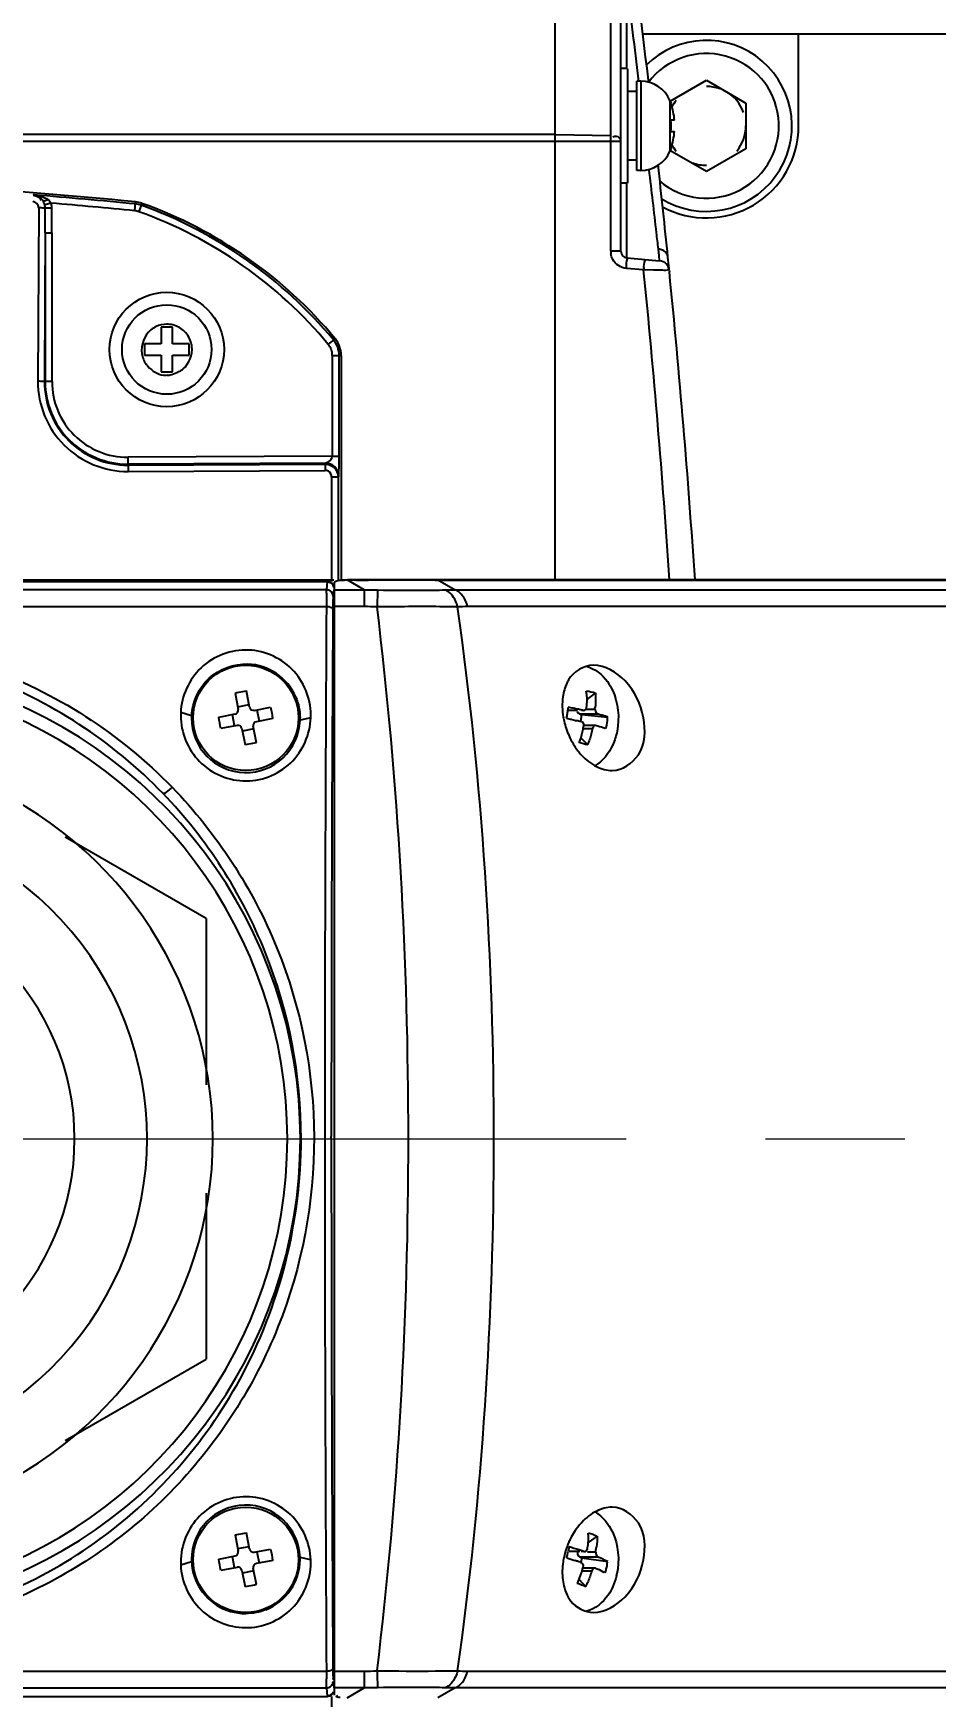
# Model space of a CAD drawing. Header units: millimetres. Extents: x 4086 to 8300, y 123 to 1549.
# Drawn here: x 6988.51 to 7009.08, y 657.15 to 695.08 of the extents above; entities that cross this region are included whole.
import ezdxf

# ---------------------------------------------------------------- set-up
doc = ezdxf.new("R2010")
doc.units = ezdxf.units.MM
doc.linetypes.add('CENTER2', pattern=[28.575, 19.05, -3.175, 3.175, -3.175])
doc.layers.add('中心线层', color=7, linetype='CENTER2', lineweight=0)
doc.layers.add('轮廓实线层', color=7, linetype='Continuous', lineweight=30)
doc.styles.add('思源黑', font='SourceHanSansCN-Normal.ttf')
doc.dimstyles.new('尺寸标注_3_10比例', dxfattribs={"dimtxt": 7, "dimasz": 6, "dimexe": 2, "dimexo": 1.5, "dimgap": 1, "dimtad": 1, "dimdec": 1, "dimlfac": 3.333333, "dimdsep": 46, "dimtxsty": '思源黑', "dimcen": 0.09, "dimadec": 0, "dimazin": 0, "dimtp": 0.01, "dimtm": 0.01, "dimtfac": 1, "dimtdec": 1, "dimtofl": 0, "dimtmove": 0, "dimatfit": 3, "dimfxl": 0, "dimtolj": 1, "dimarcsym": 0})

# ---------------------------------------------------------------- blocks, each defined once
blk = doc.blocks.new('*D1410')
at = {"layer": 'Defpoints', "color": 0}
for p in [(7002.955, 699.869), (7002.955, 639.869), (7074.894, 639.869)]:
    blk.add_point(p, dxfattribs=at)
at = {"layer": '轮廓实线层', "color": 0, "lineweight": -2}
for p, q in [((7004.455, 699.869), (7076.894, 699.869)), ((7074.894, 693.869), (7074.894, 645.869)), ((7004.455, 639.869), (7076.894, 639.869))]:
    blk.add_line(p, q, dxfattribs=at)
at = {"layer": '轮廓实线层', "color": 0}
for points in [[(7075.894, 693.869), (7073.894, 693.869), (7074.894, 699.869)], [(7073.894, 645.869), (7075.894, 645.869), (7074.894, 639.869)]]:
    blk.add_solid(points, dxfattribs=at)
at = {"layer": '轮廓实线层', "color": 0, "insert": (7069.99, 669.869), "char_height": 7, "attachment_point": 5, "rotation": 90, "style": '思源黑'}
blk.add_mtext('\\A1;200±0.1', dxfattribs=at)

msp = doc.modelspace()

# ---------------------------------------------------------------- linework, layer by layer
for p, q in [((7000.405, 682.606), (7000.405, 696.609)), ((7001.674, 690.108), (7001.674, 695.868)), ((7001.905, 690.108), (7001.905, 695.631)), ((7002.042, 694.273), (7002.042, 695.577)), ((7002.404, 695.069), (7023.205, 695.069)), ((7005.955, 692.969), (7005.955, 695.069)), ((7002.055, 694.274), (7001.905, 694.274)), ((7002.055, 694.273), (7002.055, 691.664)), ((7002.316, 693.984), (7002.278, 694.3)), ((7002.358, 693.989), (7002.268, 693.989)), ((7002.268, 691.949), (7002.268, 693.989)), ((7002.358, 693.989), (7002.358, 691.949)), ((7003.031, 693.532), (7003.855, 694.008)), ((7003.855, 694.008), (7004.755, 693.488)), ((7002.268, 693.753), (7002.055, 693.753)), ((7003.023, 693.546), (7003.023, 692.395)), ((7003.023, 693.546), (7003.049, 693.479)), ((7003.049, 693.479), (7003.043, 693.479)), ((7004.755, 693.488), (7004.755, 692.449)), ((7003.127, 693.096), (7003.043, 693.096)), ((7000.405, 692.77), (6832.949, 692.77)), ((7000.405, 692.77), (7001.674, 692.747)), ((7003.043, 692.841), (7003.127, 692.841)), ((6833.054, 692.617), (7001.905, 692.617)), ((7003.855, 691.93), (7003.021, 692.411)), ((7003.049, 692.459), (7003.023, 692.392)), ((7003.023, 692.395), (7003.023, 692.392)), ((7003.043, 692.459), (7003.048, 692.459)), ((7004.755, 692.449), (7003.855, 691.93)), ((7002.268, 692.184), (7002.055, 692.184)), ((7002.358, 691.949), (7002.268, 691.949)), ((7002.055, 691.664), (7001.905, 691.664)), ((7002.042, 689.959), (7002.042, 691.664)), ((6988.533, 691.395), (6988.512, 691.388)), ((6988.921, 691.206), (6988.774, 691.166)), ((6990.824, 691.033), (6990.843, 691.235)), ((6990.988, 691.203), (6990.92, 691.011)), ((6988.637, 691.099), (6988.618, 687.144)), ((6988.937, 691.092), (6988.784, 691.091)), ((6988.783, 690.531), (6988.939, 690.531)), ((6988.783, 690.531), (6988.783, 687.137)), ((6988.939, 687.137), (6988.939, 690.531)), ((7001.905, 690.108), (7001.674, 690.108)), ((7002.776, 690.014), (7002.759, 690.16)), ((7002.424, 689.685), (7002.03, 689.72)), ((7002.042, 689.959), (7002.789, 689.893)), ((7002.646, 689.682), (7002.424, 689.685)), ((7002.834, 689.68), (7002.646, 689.682)), ((7002.789, 689.893), (7002.776, 690.014)), ((7003.007, 689.678), (7003.01, 689.649)), ((6991.683, 688.379), (6991.428, 688.379)), ((6991.428, 688.379), (6991.428, 687.996)), ((6991.683, 687.996), (6991.683, 688.379)), ((6991.428, 687.996), (6991.045, 687.996)), ((6991.045, 687.996), (6991.045, 687.741)), ((6992.065, 687.996), (6991.683, 687.996)), ((6992.065, 687.741), (6992.065, 687.996)), ((6995.392, 688.116), (6995.236, 687.987)), ((6991.045, 687.741), (6991.428, 687.741)), ((6991.428, 687.741), (6991.428, 687.359)), ((6991.683, 687.741), (6992.065, 687.741)), ((6991.683, 687.359), (6991.683, 687.741)), ((6995.327, 687.733), (6995.53, 687.733)), ((6995.327, 687.733), (6995.327, 685.436)), ((6995.483, 685.436), (6995.483, 687.733)), ((6995.53, 687.733), (6995.53, 682.607)), ((6988.939, 687.137), (6988.767, 687.137)), ((6991.428, 687.359), (6991.683, 687.359)), ((6995.327, 685.436), (6990.673, 685.412)), ((6990.674, 685.256), (6990.673, 685.412)), ((6995.172, 685.279), (6990.674, 685.256)), ((6990.674, 685.232), (6990.674, 685.256)), ((6990.674, 685.232), (6995.162, 685.255)), ((6990.674, 685.232), (6990.675, 685.089)), ((6990.675, 685.089), (6995.163, 685.112)), ((6995.162, 685.255), (6995.163, 685.112)), ((6995.327, 685.436), (6995.483, 685.436)), ((6995.313, 684.961), (6995.311, 682.582)), ((6995.463, 684.955), (6995.46, 682.608)), ((6995.473, 684.981), (6995.463, 684.955)), ((6973.473, 682.579), (6995.213, 682.579)), ((6995.362, 682.607), (6973.523, 682.607)), ((6995.213, 682.579), (6995.198, 682.389)), ((6995.213, 682.579), (6995.213, 682.583)), ((6995.272, 682.571), (6995.213, 682.582)), ((6995.38, 657.184), (6995.38, 682.554)), ((6995.822, 682.607), (6995.516, 682.607)), ((6996.052, 682.389), (6995.663, 682.619)), ((6995.79, 682.619), (6995.679, 682.619)), ((6995.822, 682.619), (6995.79, 682.619)), ((6995.862, 682.618), (6995.822, 682.619)), ((6996.055, 682.618), (6995.862, 682.618)), ((6995.862, 682.608), (6995.96, 682.608)), ((6995.96, 682.608), (6996.057, 682.608)), ((6996.157, 682.618), (6996.055, 682.618)), ((6996.057, 682.608), (6996.153, 682.608)), ((6997.181, 682.606), (6996.155, 682.608)), ((6996.455, 682.618), (6996.157, 682.618)), ((6997.074, 682.618), (6996.455, 682.618)), ((6997.644, 682.619), (6997.074, 682.618)), ((6997.643, 682.606), (6997.181, 682.606)), ((6997.674, 682.619), (6997.644, 682.619)), ((7037.313, 682.619), (6997.674, 682.619)), ((6997.732, 682.606), (7037.31, 682.606)), ((6997.735, 682.619), (6998.125, 682.389)), ((6995.198, 682.389), (6973.082, 682.389)), ((6995.196, 682.314), (6995.198, 682.389)), ((6995.347, 682.243), (6995.345, 682.195)), ((6995.359, 682.391), (6995.347, 682.243)), ((6995.38, 682.389), (6996.052, 682.389)), ((6996.052, 682.389), (6996.052, 682.005)), ((6998.125, 682.389), (7038.369, 682.389)), ((6973.491, 682.005), (6995.192, 682.005)), ((6996.052, 682.005), (6995.38, 682.005)), ((7038.653, 682.005), (6998.409, 682.005)), ((6993.112, 680.035), (6993.184, 679.662)), ((6993.328, 680.078), (6993.371, 680.085)), ((6993.443, 679.712), (6993.371, 680.085)), ((7001.323, 680.036), (7001.131, 679.887)), ((6992.119, 679.514), (6991.873, 679.59)), ((6992.739, 679.485), (6993.112, 679.557)), ((6993.101, 679.286), (6993.051, 679.545)), ((6993.172, 679.723), (6993.431, 679.773)), ((6993.548, 679.64), (6993.922, 679.712)), ((6993.972, 679.453), (6993.598, 679.381)), ((6993.61, 679.652), (6993.659, 679.393)), ((6994.838, 679.471), (6994.592, 679.416)), ((7000.919, 679.64), (7000.708, 679.64)), ((7000.965, 679.557), (7001.377, 679.557)), ((7000.965, 679.557), (7001.011, 679.545)), ((7001.011, 679.545), (7000.988, 679.384)), ((7001.045, 679.64), (7001.008, 679.64)), ((7001.011, 679.545), (7001.607, 679.486)), ((7001.112, 679.669), (7001.125, 679.712)), ((7001.322, 679.662), (7001.125, 679.662)), ((7001.347, 679.578), (7001.377, 679.557)), ((6993.162, 679.297), (6992.789, 679.226)), ((6993.268, 679.226), (6993.339, 678.852)), ((6993.539, 679.215), (6993.279, 679.165)), ((6993.598, 678.902), (6993.527, 679.276)), ((7001.042, 679.36), (7001.008, 679.381)), ((7001.339, 679.298), (7001.062, 679.298)), ((7001.062, 679.226), (7001.259, 679.226)), ((7001.277, 679.268), (7001.259, 679.226)), ((7001.5, 679.25), (7001.522, 679.242)), ((6993.383, 678.86), (6993.339, 678.852)), ((7000.991, 679.012), (7001.151, 678.852)), ((6992.455, 674.892), (6989.237, 676.75)), ((6992.455, 674.892), (6992.455, 671.104)), ((6995.305, 669.878), (6995.305, 669.919)), ((6992.455, 668.633), (6992.455, 664.846)), ((6989.237, 662.988), (6992.455, 664.846)), ((6993.112, 660.835), (6993.184, 660.462)), ((6993.328, 660.878), (6993.371, 660.885)), ((6993.443, 660.512), (6993.371, 660.885)), ((6993.172, 660.523), (6993.431, 660.573)), ((6993.548, 660.44), (6993.922, 660.512)), ((6993.61, 660.452), (6993.659, 660.193)), ((7000.727, 660.564), (7000.704, 660.458)), ((7000.97, 660.458), (7000.727, 660.458)), ((7000.924, 660.396), (7000.924, 660.445)), ((7001.058, 660.458), (7000.953, 660.494)), ((7001.058, 660.458), (7001.002, 660.458)), ((7001.058, 660.458), (7001.097, 660.457)), ((7001.097, 660.457), (7001.127, 660.479)), ((7001.127, 660.479), (7001.143, 660.519)), ((7001.336, 660.445), (7001.143, 660.445)), ((7001.363, 660.81), (7001.16, 660.664)), ((6992.119, 660.224), (6991.873, 660.148)), ((6992.739, 660.285), (6993.112, 660.357)), ((6993.162, 660.097), (6992.789, 660.026)), ((6993.101, 660.086), (6993.051, 660.345)), ((6993.598, 659.702), (6993.527, 660.076)), ((6993.972, 660.253), (6993.598, 660.181)), ((6994.838, 660.267), (6994.592, 660.322)), ((7000.97, 660.333), (7001.382, 660.333)), ((7000.97, 660.333), (7001.016, 660.316)), ((7001.016, 660.316), (7000.992, 660.207)), ((7001.035, 660.18), (7001.002, 660.204)), ((7001.016, 660.316), (7001.606, 660.227)), ((7001.326, 660.08), (7001.049, 660.08)), ((7001.354, 660.358), (7001.382, 660.333)), ((6993.268, 660.026), (6993.339, 659.652)), ((6993.539, 660.015), (6993.279, 659.965)), ((7000.951, 659.817), (7001.107, 659.654)), ((7001.049, 660.019), (7001.241, 660.019)), ((7001.263, 660.059), (7001.241, 660.019)), ((6993.383, 659.66), (6993.339, 659.652)), ((6973.083, 657.732), (6995.192, 657.732)), ((6995.347, 657.494), (6995.359, 657.347)), ((6995.38, 657.732), (6996.052, 657.732)), ((6996.052, 657.732), (6996.052, 657.348)), ((6998.409, 657.732), (7038.653, 657.732)), ((6973.082, 657.348), (6995.198, 657.348)), ((6973.473, 657.155), (6995.213, 657.155)), ((6995.198, 657.348), (6995.213, 657.158)), ((6995.213, 657.175), (6995.213, 657.155)), ((6995.311, 657.155), (6995.313, 654.776)), ((6996.052, 657.348), (6995.38, 657.348)), ((6995.663, 657.119), (6996.052, 657.348)), ((6998.125, 657.348), (6997.735, 657.119)), ((7038.369, 657.348), (6998.125, 657.348))]:
    msp.add_line(p, q)
for points in [[(6988.843, 691.289), (6988.872, 691.265), (6988.899, 691.237), (6988.921, 691.206)], [(6988.937, 691.092), (6988.935, 691.13), (6988.93, 691.168), (6988.921, 691.206)], [(6995.362, 682.446), (6995.35, 682.492), (6995.32, 682.538), (6995.272, 682.571)], [(6995.862, 682.608), (6995.848, 682.608), (6995.835, 682.608), (6995.822, 682.608)], [(6997.675, 682.607), (6997.664, 682.606), (6997.654, 682.606), (6997.643, 682.607)], [(6997.675, 682.607), (6997.694, 682.607), (6997.713, 682.607), (6997.732, 682.607)], [(6993.112, 680.035), (6993.155, 680.045), (6993.198, 680.054), (6993.241, 680.062)], [(6993.241, 680.062), (6993.285, 680.071), (6993.328, 680.078)], [(6992.119, 679.514), (6992.118, 679.499), (6992.118, 679.484), (6992.117, 679.469)], [(6994.592, 679.416), (6994.593, 679.433), (6994.593, 679.451), (6994.593, 679.469)], [(7000.965, 679.557), (7000.934, 679.576), (7000.914, 679.613)], [(7001.045, 679.64), (7001.083, 679.644), (7001.112, 679.669)], [(7001.322, 679.662), (7001.328, 679.615), (7001.347, 679.578)], [(7001.062, 679.275), (7001.062, 679.322), (7001.042, 679.36)], [(7001.339, 679.298), (7001.306, 679.294), (7001.277, 679.268)], [(6993.469, 678.875), (6993.426, 678.867), (6993.383, 678.86)], [(6993.598, 678.902), (6993.556, 678.893), (6993.512, 678.884), (6993.469, 678.875)], [(6993.112, 660.835), (6993.155, 660.845), (6993.198, 660.854), (6993.241, 660.862)], [(6993.241, 660.862), (6993.285, 660.871), (6993.328, 660.878)], [(7001.336, 660.445), (7001.338, 660.398), (7001.354, 660.358)], [(6992.117, 660.269), (6992.118, 660.254), (6992.118, 660.239), (6992.119, 660.224)], [(6994.593, 660.269), (6994.593, 660.286), (6994.593, 660.304), (6994.592, 660.322)], [(7000.97, 660.333), (7000.941, 660.357), (7000.924, 660.396)], [(7001.049, 660.093), (7001.052, 660.14), (7001.035, 660.18)], [(7001.326, 660.08), (7001.293, 660.081), (7001.263, 660.059)], [(6993.598, 659.702), (6993.556, 659.693), (6993.512, 659.684), (6993.469, 659.675)], [(6993.469, 659.675), (6993.426, 659.667), (6993.383, 659.66)], [(6995.213, 657.155), (6995.225, 657.156), (6995.271, 657.167), (6995.309, 657.19), (6995.337, 657.221), (6995.355, 657.257)]]:
    msp.add_lwpolyline(points)
for centre, radius in [((6991.555, 687.869), 1.305), ((6991.555, 687.869), 1.02), ((6993.355, 679.469), 1.2), ((6993.355, 660.269), 1.2)]:
    msp.add_circle(centre, radius)
for centre, radius, start, end in [((6780.616, 667.57), 223.487, 6.77961, 7.3189), ((6780.655, 667.572), 223.228, 6.87656, 7.15196), ((7003.855, 692.969), 1.95, 237.944, 134.9421), ((7003.855, 692.969), 1.65, 229.6258, 143.2503), ((7002.358, 693.269), 0.72, 22.6199, 90), ((7003.855, 692.969), 0.9, 69.9997, 90), ((7001.638, 692.969), 1.495, 4.8938, 19.9521), ((7003.855, 692.969), 0.9, 139.9976, 151.9724), ((7003.855, 692.969), 0.9, 19.9976, 60), ((7001.638, 692.969), 1.411, 354.8143, 5.1857), ((7003.855, 692.969), 2.1, 241.5135, 0), ((7001.638, 692.969), 1.495, 340.0479, 355.1062), ((7003.855, 692.969), 0.9, 319.9976, 0), ((7002.358, 692.669), 0.72, 270, 337.3801), ((7003.855, 692.969), 0.9, 208.0276, 220.0024), ((6821.656, 670.062), 182.215, 6.44965, 6.90532), ((6780.616, 667.57), 223.487, 5.75312, 6.29768), ((7003.855, 692.969), 0.9, 249.9997, 270), ((6974.573, 522.95), 169.023, 84.47751, 85.26215), ((6974.573, 522.95), 168.867, 84.47752, 85.12576), ((6990.786, 690.638), 0.553, 70.2548, 84.4751), ((6990.786, 690.638), 0.6, 70.2548, 84.4751), ((6987.541, 681.599), 10.203, 39.6964, 70.2548), ((6988.486, 691.089), 0.298, 0.2369, 14.9591), ((6821.068, 690.981), 167.716, 359.84626, 0.03759), ((6908.131, 690.537), 80.807, 359.99571, 0.39357), ((6990.786, 690.638), 0.397, 70.2548, 84.4751), ((6987.541, 681.599), 10, 39.6964, 70.2548), ((6987.541, 681.599), 10.156, 39.6964, 70.2548), ((6821.295, 670.024), 182.578, 6.3321, 6.44894), ((7002.057, 690.108), 0.384, 180.0431, 188.5234), ((7002.055, 690.108), 0.15, 180, 265), ((6785.317, 667.988), 218.188, 3.84346, 5.70712), ((7002.768, 689.654), 0.24, 5.6898, 85), ((6785.307, 667.988), 218.778, 5.69856, 5.76738), ((6785.307, 667.988), 218.778, 3.83304, 5.68199), ((6991.555, 687.87), 0.576, 115.1801, 129.0292), ((6991.554, 687.863), 0.583, 67.9439, 76.101), ((6991.554, 687.868), 0.578, 6.5115, 37.0938), ((6994.93, 687.733), 0.397, 359.9996, 39.6964), ((6994.93, 687.733), 0.553, 0, 39.6964), ((6994.93, 687.733), 0.6, 0, 39.6964), ((6991.539, 687.855), 0.556, 215.3856, 222.48), ((6990.664, 687.135), 2.047, 179.7461, 270.2928), ((6990.664, 687.128), 1.897, 179.7395, 270.3057), ((6990.664, 687.137), 1.881, 180, 270.2969), ((6990.664, 687.137), 1.725, 180, 270.2969), ((6995.165, 684.958), 0.296, 49.8144, 60.2322), ((6981.817, 685.376), 13.666, 359.3065, 359.6784), ((6977.373, 685.401), 18.11, 359.6782, 0.111), ((6995.308, 681.688), 3.273, 89.1702, 89.9), ((7024.85, 681.874), 29.658, 179.4071, 179.7464), ((7008.002, 682.056), 12.809, 178.847, 179.442), ((7004.346, 682.032), 9.003, 179.6531, 180.1412), ((6997.163, 727.15), 44.771, 268.9726, 270.3393), ((6997.265, 710.7), 28.32, 270.3288, 271.2629), ((8990.428, 669.869), 1995.272, 179.651495, 180.348505), ((8912.325, 670.103), 1917.02, 179.645758, 180.005471), ((7007.89, 682.037), 12.547, 180.1241, 180.2827), ((6996.052, 667.497), 14.508, 88.828, 89.9988), ((6998.409, 673.701), 8.304, 89.9993, 91.5496), ((6983.755, 669.869), 10.844, 211.9372, 148.063), ((6993.355, 679.457), 1.238, 23.0108, 87.9578), ((6983.755, 669.869), 10.548, 212.9451, 147.0483), ((7001.462, 679.89), 0.871, 149.3445, 154.8704), ((6993.355, 679.459), 1.238, 179.5354, 358.0058), ((6993.095, 679.645), 0.09, 280.8626, 10.8626), ((6993.532, 679.729), 0.09, 190.8626, 280.8626), ((7002.275, 679.771), 1.706, 189.6375, 191.4401), ((7002.332, 679.783), 1.764, 191.456, 197.0102), ((6997.732, 679.999), 2.987, 349.4613, 351.126), ((6997.477, 662.988), 16.771, 78.6145, 79.0239), ((6995.643, 680.323), 5.101, 351.1517, 352.3048), ((6983.928, 681.917), 16.924, 352.2668, 352.5092), ((7000.069, 675.823), 3.938, 78.9372, 80.7072), ((6999.846, 674.696), 5.087, 77.6003, 78.9104), ((6998.153, 667.019), 12.949, 77.0949, 77.5813), ((7000.563, 679.832), 0.766, 347.3548, 350.2783), ((7000.886, 677.435), 2.176, 76.1595, 77.2425), ((7000.957, 677.723), 1.879, 74.4664, 76.1686), ((6993.179, 679.209), 0.09, 10.8626, 100.8626), ((6993.615, 679.293), 0.09, 100.8626, 190.8626), ((7002.355, 679.789), 1.788, 196.9949, 202.8446), ((7002.334, 679.78), 1.765, 202.8486, 204.2747), ((7002.317, 679.773), 1.746, 204.2746, 205.6762), ((7000.333, 676.91), 2.558, 76.1418, 77.2058), ((7000.551, 677.791), 1.651, 74.4387, 76.1707), ((6983.755, 669.869), 8.85, 220.2087, 139.7914), ((7002.282, 679.755), 1.708, 205.6528, 212.9033), ((6983.755, 669.869), 7.35, 231.2715, 128.6936), ((6983.755, 669.869), 5.7, 270.0001, 90.0001), ((8971.543, 669.815), 1976.238, 179.998196, 180.348858), ((6993.355, 660.279), 1.238, 1.9939, 180.4648), ((7002.107, 660.107), 1.493, 139.2787, 141.1093), ((7002.06, 660.147), 1.431, 136.7091, 139.2843), ((6993.095, 660.445), 0.09, 280.8626, 10.8626), ((6993.532, 660.529), 0.09, 190.8626, 280.8626), ((7002.335, 659.955), 1.767, 160.9554, 169.3832), ((7002.359, 659.947), 1.793, 159.0083, 160.9862), ((7002.348, 659.951), 1.781, 156.7298, 159.0095), ((6996.137, 661.456), 4.675, 346.8871, 347.6697), ((7002.32, 659.964), 1.75, 153.5928, 156.7339), ((7000.082, 657.978), 2.662, 73.415, 76.0433), ((7000.583, 660.672), 0.775, 343.1457, 346.8097), ((7000.509, 660.688), 0.85, 346.8542, 351.8876), ((6993.351, 660.28), 1.233, 182.6146, 191.4572), ((6993.179, 660.009), 0.09, 10.8626, 100.8626), ((6993.615, 660.093), 0.09, 100.8626, 190.8626), ((6993.356, 660.28), 1.237, 291.6988, 359.4971), ((7002.261, 659.969), 1.692, 169.4224, 171.5229), ((6997.557, 661.125), 3.217, 345.3588, 346.9039), ((7000.071, 657.866), 2.514, 70.8451, 71.7631), ((7000.29, 658.495), 1.848, 69.6525, 70.8504), ((7000.465, 658.966), 1.345, 68.0445, 69.6635), ((7000.584, 659.264), 1.024, 66.7744, 68.0198), ((7000.312, 660.192), 0.731, 348.1272, 351.9987), ((7000.891, 658.941), 1.473, 68.6831, 70.9387), ((7000.953, 659.1), 1.302, 66.8828, 68.6644), ((6993.365, 660.283), 1.247, 191.4484, 205.0297), ((6993.355, 660.281), 1.238, 205.1308, 270.0118), ((7000.341, 660.258), 1.507, 346.3176, 348.0196), ((7001.397, 659.809), 0.795, 209.7401, 217.499), ((7024.85, 657.864), 29.657, 180.2536, 180.5929), ((6996.052, 672.242), 14.51, 270.0011, 271.1714), ((6998.409, 666.038), 8.306, 268.4521, 270.0009), ((6997.163, 612.581), 44.777, 89.6608, 91.0273), ((6997.265, 629.032), 28.326, 88.7374, 89.6714)]:
    msp.add_arc(centre, radius, start, end)
for points, knots in [([(7001.905, 692.625), (7001.905, 692.673), (7001.823, 692.747), (7001.747, 692.725), (7001.721, 692.715)], [0, 0, 0, 0, 0.633043, 1, 1, 1, 1]), ([(6990.843, 691.235), (6987.968, 691.513), (6976.261, 692.339), (6964.473, 692.087), (6955.667, 691.235)], [0, 0, 0, 0, 0.246151, 1, 1, 1, 1]), ([(6988.644, 691.352), (6988.627, 691.364), (6988.592, 691.383), (6988.553, 691.393), (6988.533, 691.395)], [0, 0, 0, 0, 0.51274, 1, 1, 1, 1]), ([(6988.644, 691.352), (6988.654, 691.348), (6988.677, 691.345), (6988.699, 691.351), (6988.71, 691.356)], [0, 0, 0, 0, 0.46087, 1, 1, 1, 1]), ([(6988.726, 691.271), (6988.714, 691.287), (6988.69, 691.318), (6988.66, 691.342), (6988.644, 691.352)], [0, 0, 0, 0, 0.524569, 1, 1, 1, 1]), ([(6988.726, 691.271), (6988.738, 691.26), (6988.785, 691.264), (6988.821, 691.277), (6988.843, 691.289)], [0, 0, 0, 0, 0.389065, 1, 1, 1, 1]), ([(6988.774, 691.166), (6988.769, 691.185), (6988.756, 691.222), (6988.737, 691.255), (6988.726, 691.271)], [0, 0, 0, 0, 0.515537, 1, 1, 1, 1]), ([(6988.784, 691.091), (6988.778, 691.092), (6988.729, 691.097), (6988.68, 691.098), (6988.637, 691.099)], [0, 0, 0, 0, 0.127156, 1, 1, 1, 1]), ([(7001.721, 689.922), (7001.71, 689.942), (7001.692, 689.984), (7001.681, 690.029), (7001.678, 690.051)], [0, 0, 0, 0, 0.500335, 1, 1, 1, 1]), ([(7002.856, 690.136), (7002.841, 690.143), (7002.809, 690.155), (7002.776, 690.16), (7002.759, 690.161)], [0, 0, 0, 0, 0.508675, 1, 1, 1, 1]), ([(7002.941, 690.066), (7002.93, 690.081), (7002.905, 690.108), (7002.873, 690.128), (7002.856, 690.136)], [0, 0, 0, 0, 0.492273, 1, 1, 1, 1]), ([(7002.977, 689.973), (7002.975, 689.989), (7002.967, 690.022), (7002.951, 690.052), (7002.941, 690.066)], [0, 0, 0, 0, 0.483394, 1, 1, 1, 1]), ([(7002.03, 689.72), (7002.035, 689.776), (7002.015, 689.83), (7002.066, 689.957), (7002.042, 689.959)], [0, 0, 0, 0, 0.706583, 1, 1, 1, 1]), ([(7002.436, 689.924), (7002.46, 689.922), (7002.409, 689.795), (7002.429, 689.741), (7002.424, 689.685)], [0, 0, 0, 0, 0.293418, 1, 1, 1, 1]), ([(7003.007, 689.678), (7003.005, 689.693), (7002.915, 689.657), (7002.877, 689.679), (7002.834, 689.68)], [0, 0, 0, 0, 0.260201, 1, 1, 1, 1]), ([(6991.786, 687.346), (6991.8, 687.352), (6991.829, 687.363), (6991.857, 687.378), (6991.87, 687.386)], [0, 0, 0, 0, 0.502353, 1, 1, 1, 1]), ([(6991.87, 687.386), (6991.881, 687.392), (6991.901, 687.405), (6991.92, 687.42), (6991.929, 687.428)], [0, 0, 0, 0, 0.497102, 1, 1, 1, 1]), ([(6988.767, 687.137), (6988.763, 687.139), (6988.711, 687.14), (6988.663, 687.144), (6988.618, 687.144)], [0, 0, 0, 0, 0.098926, 1, 1, 1, 1]), ([(6991.478, 687.284), (6991.491, 687.283), (6991.517, 687.282), (6991.543, 687.288), (6991.555, 687.292)], [0, 0, 0, 0, 0.501922, 1, 1, 1, 1]), ([(6991.555, 687.292), (6991.567, 687.288), (6991.592, 687.284), (6991.617, 687.288), (6991.63, 687.291)], [0, 0, 0, 0, 0.493059, 1, 1, 1, 1]), ([(6995.238, 685.092), (6995.226, 685.099), (6995.202, 685.109), (6995.176, 685.112), (6995.163, 685.112)], [0, 0, 0, 0, 0.500259, 1, 1, 1, 1]), ([(6995.172, 685.279), (6995.179, 685.286), (6995.247, 685.3), (6995.306, 685.354), (6995.323, 685.409)], [0, 0, 0, 0, 0.140086, 1, 1, 1, 1]), ([(6995.323, 685.409), (6995.324, 685.413), (6995.326, 685.422), (6995.327, 685.431), (6995.327, 685.436)], [0, 0, 0, 0, 0.499428, 1, 1, 1, 1]), ([(6995.473, 684.981), (6995.477, 684.988), (6995.474, 685.068), (6995.481, 685.142), (6995.482, 685.21)], [0, 0, 0, 0, 0.10994, 1, 1, 1, 1]), ([(6995.463, 684.955), (6995.457, 684.963), (6995.412, 684.953), (6995.381, 684.961), (6995.355, 684.961)], [0, 0, 0, 0, 0.285113, 1, 1, 1, 1]), ([(6995.213, 682.579), (6995.238, 682.579), (6995.287, 682.56), (6995.324, 682.524), (6995.339, 682.503)], [0, 0, 0, 0, 0.48284, 1, 1, 1, 1]), ([(6995.339, 682.503), (6995.345, 682.494), (6995.355, 682.475), (6995.361, 682.455), (6995.362, 682.444)], [0, 0, 0, 0, 0.514406, 1, 1, 1, 1]), ([(6995.38, 682.554), (6995.38, 682.559), (6995.388, 682.573), (6995.4, 682.581), (6995.408, 682.586)], [0, 0, 0, 0, 0.39183, 1, 1, 1, 1]), ([(6995.408, 682.586), (6995.422, 682.594), (6995.461, 682.606), (6995.5, 682.609), (6995.524, 682.609)], [0, 0, 0, 0, 0.410372, 1, 1, 1, 1]), ([(6995.524, 682.609), (6995.537, 682.609), (6995.565, 682.608), (6995.593, 682.605), (6995.607, 682.602)], [0, 0, 0, 0, 0.467662, 1, 1, 1, 1]), ([(6995.272, 682.369), (6995.261, 682.376), (6995.237, 682.385), (6995.211, 682.389), (6995.198, 682.389)], [0, 0, 0, 0, 0.499632, 1, 1, 1, 1]), ([(6995.347, 682.243), (6995.347, 682.268), (6995.333, 682.32), (6995.295, 682.357), (6995.272, 682.369)], [0, 0, 0, 0, 0.497969, 1, 1, 1, 1]), ([(6995.345, 682.195), (6995.344, 682.18), (6995.343, 682.144), (6995.343, 682.108), (6995.343, 682.087)], [0, 0, 0, 0, 0.417721, 1, 1, 1, 1]), ([(6996.36, 682.387), (6996.359, 682.37), (6996.355, 682.242), (6996.352, 682.114), (6996.349, 682.002)], [0, 0, 0, 0, 0.128497, 1, 1, 1, 1]), ([(6998.185, 682.002), (6998.173, 682.048), (6998.121, 682.202), (6998.002, 682.351), (6997.89, 682.387)], [0, 0, 0, 0, 0.286477, 1, 1, 1, 1]), ([(6998.409, 682.005), (6998.399, 682.051), (6998.35, 682.203), (6998.235, 682.352), (6998.125, 682.389)], [0, 0, 0, 0, 0.28723, 1, 1, 1, 1]), ([(6995.263, 681.997), (6995.252, 681.999), (6995.228, 682.003), (6995.204, 682.005), (6995.192, 682.005)], [0, 0, 0, 0, 0.495059, 1, 1, 1, 1]), ([(6995.34, 681.955), (6995.34, 681.966), (6995.308, 681.985), (6995.282, 681.992), (6995.263, 681.997)], [0, 0, 0, 0, 0.360695, 1, 1, 1, 1]), ([(6998.185, 682.002), (6998.049, 682.003), (6997.437, 682.007), (6996.825, 682.004), (6996.349, 682.002)], [0, 0, 0, 0, 0.221456, 1, 1, 1, 1]), ([(6996.349, 657.735), (6996.836, 661.758), (6997.288, 669.869), (6996.836, 677.98), (6996.349, 682.002)], [0, 0, 0, 0, 0.500025, 1, 1, 1, 1]), ([(6998.185, 657.735), (6998.749, 661.75), (6999.274, 669.869), (6998.749, 677.988), (6998.185, 682.002)], [0, 0, 0, 0, 0.499999, 1, 1, 1, 1]), ([(6974.112, 675.594), (6974.947, 677.057), (6977.319, 679.661), (6982.244, 681.573), (6987.516, 681.033), (6990.495, 679.103), (6991.676, 677.887)], [0, 0, 0, 0, 0.248033, 0.498594, 0.750494, 1, 1, 1, 1]), ([(6991.469, 677.743), (6990.329, 678.928), (6987.456, 680.818), (6982.347, 681.372), (6977.563, 679.535), (6975.251, 677.018), (6974.429, 675.601)], [0, 0, 0, 0, 0.249591, 0.501001, 0.751394, 1, 1, 1, 1]), ([(6994.838, 679.471), (6994.851, 679.844), (6994.569, 680.643), (6993.423, 681.179), (6992.235, 680.739), (6991.889, 679.964), (6991.873, 679.59)], [0, 0, 0, 0, 0.246826, 0.499567, 0.752902, 1, 1, 1, 1]), ([(7001.124, 680.644), (7001.314, 680.592), (7001.546, 680.404), (7001.68, 680.17), (7001.711, 680.103)], [0, 0, 0, 0, 0.72616, 1, 1, 1, 1]), ([(7001.709, 678.269), (7001.941, 678.269), (7002.456, 678.623), (7002.483, 679.526), (7002.108, 680.326), (7001.546, 680.669), (7001.278, 680.669)], [0, 0, 0, 0, 0.211265, 0.470053, 0.754914, 1, 1, 1, 1]), ([(7001.124, 680.024), (7001.123, 680.033), (7001.12, 680.05), (7001.116, 680.067), (7001.114, 680.075)], [0, 0, 0, 0, 0.50253, 1, 1, 1, 1]), ([(7001.131, 679.962), (7001.13, 679.973), (7001.129, 679.994), (7001.126, 680.014), (7001.124, 680.024)], [0, 0, 0, 0, 0.503232, 1, 1, 1, 1]), ([(7001.125, 679.712), (7001.127, 679.733), (7001.13, 679.775), (7001.132, 679.817), (7001.133, 679.838)], [0, 0, 0, 0, 0.50075, 1, 1, 1, 1]), ([(7001.133, 679.838), (7001.133, 679.859), (7001.134, 679.901), (7001.133, 679.942), (7001.131, 679.962)], [0, 0, 0, 0, 0.504803, 1, 1, 1, 1]), ([(7001.328, 679.788), (7001.327, 679.774), (7001.325, 679.746), (7001.321, 679.717), (7001.318, 679.703)], [0, 0, 0, 0, 0.495812, 1, 1, 1, 1]), ([(6991.873, 679.59), (6991.856, 679.214), (6992.136, 678.409), (6993.287, 677.867), (6994.481, 678.312), (6994.825, 679.094), (6994.838, 679.471)], [0, 0, 0, 0, 0.247058, 0.499584, 0.752453, 1, 1, 1, 1]), ([(7000.788, 679.429), (7000.807, 679.425), (7000.844, 679.417), (7000.881, 679.409), (7000.899, 679.405)], [0, 0, 0, 0, 0.510616, 1, 1, 1, 1]), ([(7001.607, 679.486), (7001.584, 679.494), (7001.536, 679.511), (7001.487, 679.526), (7001.46, 679.533)], [0, 0, 0, 0, 0.467612, 1, 1, 1, 1]), ([(7001.598, 679.399), (7001.599, 679.413), (7001.601, 679.442), (7001.6, 679.47), (7001.598, 679.485)], [0, 0, 0, 0, 0.499212, 1, 1, 1, 1]), ([(7001.031, 679.149), (7001.036, 679.17), (7001.044, 679.211), (7001.048, 679.252), (7001.05, 679.273)], [0, 0, 0, 0, 0.498799, 1, 1, 1, 1]), ([(7001.23, 679.099), (7001.225, 679.078), (7001.213, 679.037), (7001.2, 678.995), (7001.193, 678.975)], [0, 0, 0, 0, 0.501332, 1, 1, 1, 1]), ([(7001.259, 679.226), (7001.255, 679.205), (7001.245, 679.163), (7001.235, 679.12), (7001.23, 679.099)], [0, 0, 0, 0, 0.499584, 1, 1, 1, 1]), ([(7001.522, 679.242), (7001.527, 679.239), (7001.537, 679.235), (7001.547, 679.231), (7001.552, 679.228)], [0, 0, 0, 0, 0.538291, 1, 1, 1, 1]), ([(7001.193, 678.975), (7001.186, 678.956), (7001.17, 678.917), (7001.152, 678.88), (7001.142, 678.862)], [0, 0, 0, 0, 0.50073, 1, 1, 1, 1]), ([(6991.676, 677.887), (6992.692, 676.84), (6994.335, 674.316), (6995.196, 669.903), (6994.358, 665.483), (6991.933, 661.701), (6988.242, 659.112), (6983.8, 658.169), (6979.352, 659.073), (6976.858, 660.798), (6975.839, 661.847)], [0, 0, 0, 0, 0.124436, 0.249483, 0.374537, 0.498819, 0.623272, 0.749149, 0.875307, 1, 1, 1, 1]), ([(6991.676, 677.887), (6991.655, 677.868), (6991.59, 677.817), (6991.524, 677.745), (6991.469, 677.743)], [0, 0, 0, 0, 0.341529, 1, 1, 1, 1]), ([(6994.617, 669.869), (6994.617, 671.313), (6994.066, 674.219), (6992.463, 676.709), (6991.469, 677.743)], [0, 0, 0, 0, 0.501711, 1, 1, 1, 1]), ([(6976.045, 661.991), (6977.202, 660.79), (6980.127, 658.881), (6985.315, 658.376), (6990.138, 660.322), (6992.427, 662.929), (6993.224, 664.391)], [0, 0, 0, 0, 0.249559, 0.501099, 0.750852, 1, 1, 1, 1]), ([(6994.838, 660.267), (6994.825, 660.644), (6994.481, 661.426), (6993.287, 661.871), (6992.136, 661.329), (6991.856, 660.524), (6991.873, 660.148)], [0, 0, 0, 0, 0.247581, 0.500452, 0.75296, 1, 1, 1, 1]), ([(7001.278, 659.069), (7001.546, 659.069), (7002.108, 659.411), (7002.483, 660.211), (7002.456, 661.115), (7001.941, 661.469), (7001.709, 661.469)], [0, 0, 0, 0, 0.245021, 0.529847, 0.788695, 1, 1, 1, 1]), ([(7001.165, 660.813), (7001.165, 660.824), (7001.163, 660.844), (7001.16, 660.864), (7001.158, 660.874)], [0, 0, 0, 0, 0.504034, 1, 1, 1, 1]), ([(7000.953, 660.494), (7000.935, 660.5), (7000.898, 660.512), (7000.861, 660.523), (7000.842, 660.529)], [0, 0, 0, 0, 0.491672, 1, 1, 1, 1]), ([(7001.143, 660.519), (7001.146, 660.539), (7001.152, 660.581), (7001.157, 660.622), (7001.16, 660.643)], [0, 0, 0, 0, 0.501069, 1, 1, 1, 1]), ([(7001.16, 660.643), (7001.162, 660.663), (7001.165, 660.703), (7001.167, 660.744), (7001.167, 660.764)], [0, 0, 0, 0, 0.505779, 1, 1, 1, 1]), ([(7001.167, 660.764), (7001.167, 660.772), (7001.167, 660.789), (7001.166, 660.805), (7001.165, 660.813)], [0, 0, 0, 0, 0.503239, 1, 1, 1, 1]), ([(6991.873, 660.148), (6991.889, 659.774), (6992.234, 658.999), (6993.423, 658.558), (6994.569, 659.095), (6994.851, 659.893), (6994.838, 660.267)], [0, 0, 0, 0, 0.24712, 0.500482, 0.753193, 1, 1, 1, 1]), ([(7001.009, 659.969), (7001.013, 659.981), (7001.019, 660.005), (7001.025, 660.03), (7001.028, 660.042)], [0, 0, 0, 0, 0.500385, 1, 1, 1, 1]), ([(7001.157, 659.774), (7001.148, 659.754), (7001.13, 659.717), (7001.11, 659.681), (7001.098, 659.663)], [0, 0, 0, 0, 0.499522, 1, 1, 1, 1]), ([(7001.203, 659.895), (7001.196, 659.874), (7001.182, 659.834), (7001.165, 659.793), (7001.157, 659.774)], [0, 0, 0, 0, 0.500482, 1, 1, 1, 1]), ([(7001.241, 660.019), (7001.235, 659.998), (7001.223, 659.957), (7001.21, 659.916), (7001.203, 659.895)], [0, 0, 0, 0, 0.499291, 1, 1, 1, 1]), ([(7001.49, 660.004), (7001.498, 660), (7001.513, 659.991), (7001.526, 659.981), (7001.532, 659.976)], [0, 0, 0, 0, 0.542584, 1, 1, 1, 1]), ([(7001.55, 659.974), (7001.554, 659.987), (7001.562, 660.015), (7001.57, 660.043), (7001.573, 660.057)], [0, 0, 0, 0, 0.500105, 1, 1, 1, 1]), ([(7001.724, 659.661), (7001.693, 659.591), (7001.56, 659.347), (7001.323, 659.149), (7001.128, 659.095)], [0, 0, 0, 0, 0.27458, 1, 1, 1, 1]), ([(6995.192, 657.733), (6995.222, 657.733), (6995.27, 657.741), (6995.321, 657.757), (6995.335, 657.772)], [0, 0, 0, 0, 0.583714, 1, 1, 1, 1]), ([(6995.198, 657.348), (6995.197, 657.358), (6995.195, 657.428), (6995.194, 657.497), (6995.194, 657.557)], [0, 0, 0, 0, 0.143249, 1, 1, 1, 1]), ([(6995.198, 657.348), (6995.224, 657.349), (6995.276, 657.362), (6995.314, 657.4), (6995.327, 657.422)], [0, 0, 0, 0, 0.502925, 1, 1, 1, 1]), ([(6995.327, 657.422), (6995.334, 657.433), (6995.344, 657.456), (6995.347, 657.482), (6995.347, 657.494)], [0, 0, 0, 0, 0.501113, 1, 1, 1, 1]), ([(6995.335, 657.772), (6995.336, 657.774), (6995.339, 657.777), (6995.34, 657.781), (6995.34, 657.783)], [0, 0, 0, 0, 0.543248, 1, 1, 1, 1]), ([(6995.342, 657.783), (6995.342, 657.716), (6995.343, 657.639), (6995.344, 657.561), (6995.345, 657.551)], [0, 0, 0, 0, 0.860477, 1, 1, 1, 1]), ([(6995.345, 657.551), (6995.345, 657.55), (6995.348, 657.542), (6995.347, 657.559), (6995.347, 657.564)], [0, 0, 0, 0, 0.144351, 1, 1, 1, 1]), ([(6996.349, 657.735), (6996.35, 657.691), (6996.353, 657.563), (6996.355, 657.434), (6996.36, 657.351)], [0, 0, 0, 0, 0.347678, 1, 1, 1, 1]), ([(6996.349, 657.735), (6996.515, 657.735), (6997.127, 657.731), (6997.738, 657.733), (6998.185, 657.735)], [0, 0, 0, 0, 0.270601, 1, 1, 1, 1]), ([(6998.185, 657.735), (6998.173, 657.689), (6998.121, 657.534), (6998.001, 657.386), (6997.89, 657.351)], [0, 0, 0, 0, 0.29058, 1, 1, 1, 1]), ([(6998.125, 657.348), (6998.235, 657.385), (6998.35, 657.534), (6998.399, 657.687), (6998.409, 657.732)], [0, 0, 0, 0, 0.71277, 1, 1, 1, 1]), ([(6995.285, 657.182), (6995.274, 657.175), (6995.251, 657.163), (6995.226, 657.158), (6995.213, 657.158)], [0, 0, 0, 0, 0.515529, 1, 1, 1, 1]), ([(6995.339, 657.236), (6995.332, 657.225), (6995.316, 657.206), (6995.296, 657.189), (6995.285, 657.182)], [0, 0, 0, 0, 0.498597, 1, 1, 1, 1]), ([(6995.417, 657.153), (6995.417, 657.157), (6995.433, 657.166), (6995.445, 657.169), (6995.454, 657.171)], [0, 0, 0, 0, 0.294872, 1, 1, 1, 1]), ([(6995.509, 657.127), (6995.487, 657.13), (6995.463, 657.135), (6995.417, 657.143), (6995.417, 657.153)], [0, 0, 0, 0, 0.687574, 1, 1, 1, 1])]:
    msp.add_open_spline(points, degree=3, knots=knots)
for points in [[(6988.637, 691.099), (6988.637, 691.166), (6988.567, 691.243), (6988.5, 691.248)], [(6988.512, 691.388), (6988.583, 691.382), (6988.684, 691.339), (6988.688, 691.268)], [(6988.533, 691.395), (6988.594, 691.389), (6988.653, 691.376), (6988.71, 691.356)], [(6988.71, 691.356), (6988.757, 691.34), (6988.802, 691.318), (6988.843, 691.289)], [(6988.783, 690.531), (6988.777, 689.399), (6988.772, 688.268), (6988.767, 687.137)], [(7001.849, 689.783), (7001.796, 689.817), (7001.751, 689.867), (7001.721, 689.922)], [(7002.03, 689.72), (7001.966, 689.725), (7001.902, 689.748), (7001.849, 689.783)], [(6991.192, 688.317), (6991.042, 688.195), (6990.955, 687.965), (6990.986, 687.774)], [(6991.555, 688.446), (6991.471, 688.446), (6991.386, 688.426), (6991.31, 688.391)], [(6991.694, 688.429), (6991.649, 688.44), (6991.602, 688.446), (6991.555, 688.446)], [(6992.015, 688.217), (6991.954, 688.298), (6991.867, 688.365), (6991.773, 688.403)], [(6990.986, 687.774), (6991, 687.689), (6991.035, 687.604), (6991.086, 687.533)], [(6991.929, 687.428), (6992.068, 687.545), (6992.149, 687.754), (6992.129, 687.934)], [(6991.129, 687.48), (6991.219, 687.381), (6991.346, 687.3), (6991.478, 687.284)], [(6991.63, 687.291), (6991.683, 687.303), (6991.734, 687.326), (6991.786, 687.346)], [(6995.162, 685.255), (6995.214, 685.255), (6995.268, 685.241), (6995.313, 685.215)], [(6995.322, 685.239), (6995.277, 685.264), (6995.224, 685.28), (6995.172, 685.279)], [(6995.473, 684.981), (6995.473, 685.08), (6995.409, 685.19), (6995.322, 685.239)], [(6995.357, 685.184), (6995.421, 685.13), (6995.463, 685.039), (6995.463, 684.955)], [(6995.313, 684.961), (6995.313, 685.012), (6995.281, 685.067), (6995.238, 685.092)], [(6996.052, 682.389), (6996.155, 682.389), (6996.258, 682.39), (6996.36, 682.385)], [(6997.89, 682.387), (6997.968, 682.389), (6998.047, 682.39), (6998.125, 682.388)], [(6992.524, 680.375), (6992.755, 680.583), (6993.089, 680.705), (6993.4, 680.694)], [(7001.278, 680.669), (7001.059, 680.669), (7000.825, 680.522), (7000.713, 680.334)], [(6992.119, 679.514), (6992.133, 679.831), (6992.289, 680.162), (6992.524, 680.375)], [(7000.674, 680.26), (7000.628, 680.162), (7000.599, 680.056), (7000.583, 679.949)], [(6994.495, 679.941), (6994.558, 679.793), (6994.592, 679.629), (6994.593, 679.469)], [(7000.583, 679.949), (7000.562, 679.796), (7000.567, 679.638), (7000.593, 679.485)], [(7001.125, 680.085), (7001.19, 680.073), (7001.257, 680.062), (7001.315, 680.032)], [(7001.323, 680.036), (7001.328, 679.953), (7001.334, 679.871), (7001.328, 679.788)], [(7001.711, 680.103), (7001.846, 679.818), (7001.88, 679.472), (7001.819, 679.162)], [(6992.789, 679.226), (6992.769, 679.311), (6992.75, 679.397), (6992.744, 679.484)], [(6993.922, 679.712), (6993.941, 679.627), (6993.961, 679.541), (6993.967, 679.454)], [(7000.954, 678.902), (7000.984, 678.983), (7001.013, 679.065), (7001.031, 679.149)], [(7001.339, 679.298), (7001.393, 679.283), (7001.447, 679.268), (7001.5, 679.25)], [(7001.569, 679.226), (7001.581, 679.284), (7001.594, 679.341), (7001.598, 679.399)], [(7001.819, 679.162), (7001.797, 679.056), (7001.764, 678.951), (7001.72, 678.852)], [(7000.848, 678.828), (7000.896, 678.754), (7000.95, 678.684), (7001.009, 678.619)], [(7001.151, 678.852), (7001.084, 678.867), (7001.017, 678.883), (7000.952, 678.906)], [(7001.72, 678.852), (7001.633, 678.663), (7001.494, 678.483), (7001.315, 678.376)], [(7001.009, 678.619), (7001.107, 678.514), (7001.222, 678.421), (7001.35, 678.358)], [(7001.35, 678.358), (7001.461, 678.303), (7001.586, 678.269), (7001.709, 678.269)], [(6993.224, 664.391), (6994.127, 666.044), (6994.618, 667.985), (6994.617, 669.869)], [(7001.354, 661.381), (7001.228, 661.32), (7001.115, 661.23), (7001.019, 661.128)], [(7001.316, 661.361), (7001.489, 661.258), (7001.625, 661.086), (7001.711, 660.903)], [(7001.709, 661.469), (7001.587, 661.469), (7001.463, 661.435), (7001.354, 661.381)], [(7000.945, 661.044), (7000.87, 660.951), (7000.806, 660.849), (7000.753, 660.742)], [(7001.17, 660.884), (7001.234, 660.864), (7001.301, 660.845), (7001.355, 660.806)], [(7001.711, 660.903), (7001.848, 660.613), (7001.882, 660.26), (7001.815, 659.945)], [(6993.922, 660.512), (6993.941, 660.427), (6993.961, 660.341), (6993.967, 660.254)], [(7001.363, 660.81), (7001.363, 660.729), (7001.362, 660.648), (7001.351, 660.568)], [(6992.789, 660.026), (6992.769, 660.111), (6992.75, 660.197), (6992.744, 660.284)], [(7000.588, 660.219), (7000.568, 660.085), (7000.564, 659.946), (7000.58, 659.811)], [(7000.671, 660.311), (7000.733, 660.292), (7000.796, 660.273), (7000.858, 660.253)], [(7001.326, 660.08), (7001.382, 660.056), (7001.438, 660.034), (7001.49, 660.004)], [(7001.606, 660.227), (7001.559, 660.252), (7001.512, 660.277), (7001.464, 660.297)], [(7001.573, 660.057), (7001.587, 660.112), (7001.598, 660.169), (7001.597, 660.226)], [(7000.58, 659.811), (7000.588, 659.749), (7000.6, 659.687), (7000.618, 659.627)], [(7001.107, 659.654), (7001.041, 659.677), (7000.975, 659.701), (7000.912, 659.731)], [(7000.914, 659.728), (7000.949, 659.807), (7000.984, 659.886), (7001.009, 659.969)], [(7001.805, 659.902), (7001.785, 659.82), (7001.758, 659.739), (7001.724, 659.661)], [(7000.618, 659.627), (7000.639, 659.553), (7000.668, 659.481), (7000.706, 659.415)], [(7000.766, 659.325), (7000.882, 659.174), (7001.087, 659.069), (7001.278, 659.069)], [(6993.814, 659.13), (6993.669, 659.073), (6993.511, 659.043), (6993.355, 659.043)], [(6996.36, 657.351), (6996.258, 657.349), (6996.155, 657.347), (6996.053, 657.35)], [(6998.125, 657.348), (6998.047, 657.348), (6997.968, 657.348), (6997.89, 657.352)]]:
    msp.add_open_spline(points, degree=3)
at = {"layer": '中心线层'}
msp.add_line((6668.649, 669.869), (7047.166, 669.869), dxfattribs=at)

# ---------------------------------------------------------------- dimensions: what is measured, and where the dimension line sits
at = {"layer": '轮廓实线层'}
dim = msp.add_linear_dim(base=(7074.894, 639.869), p1=(7002.955, 699.869), p2=(7002.955, 639.869), angle=90, text='<>±0.1', dimstyle='尺寸标注_3_10比例', dxfattribs=at)
dim.commit()
dim.dimension.update_dxf_attribs({"geometry": '*D1410', "text_midpoint": (7074.894, 669.869), "dimtype": 160})

doc.saveas('drawing.dxf')
